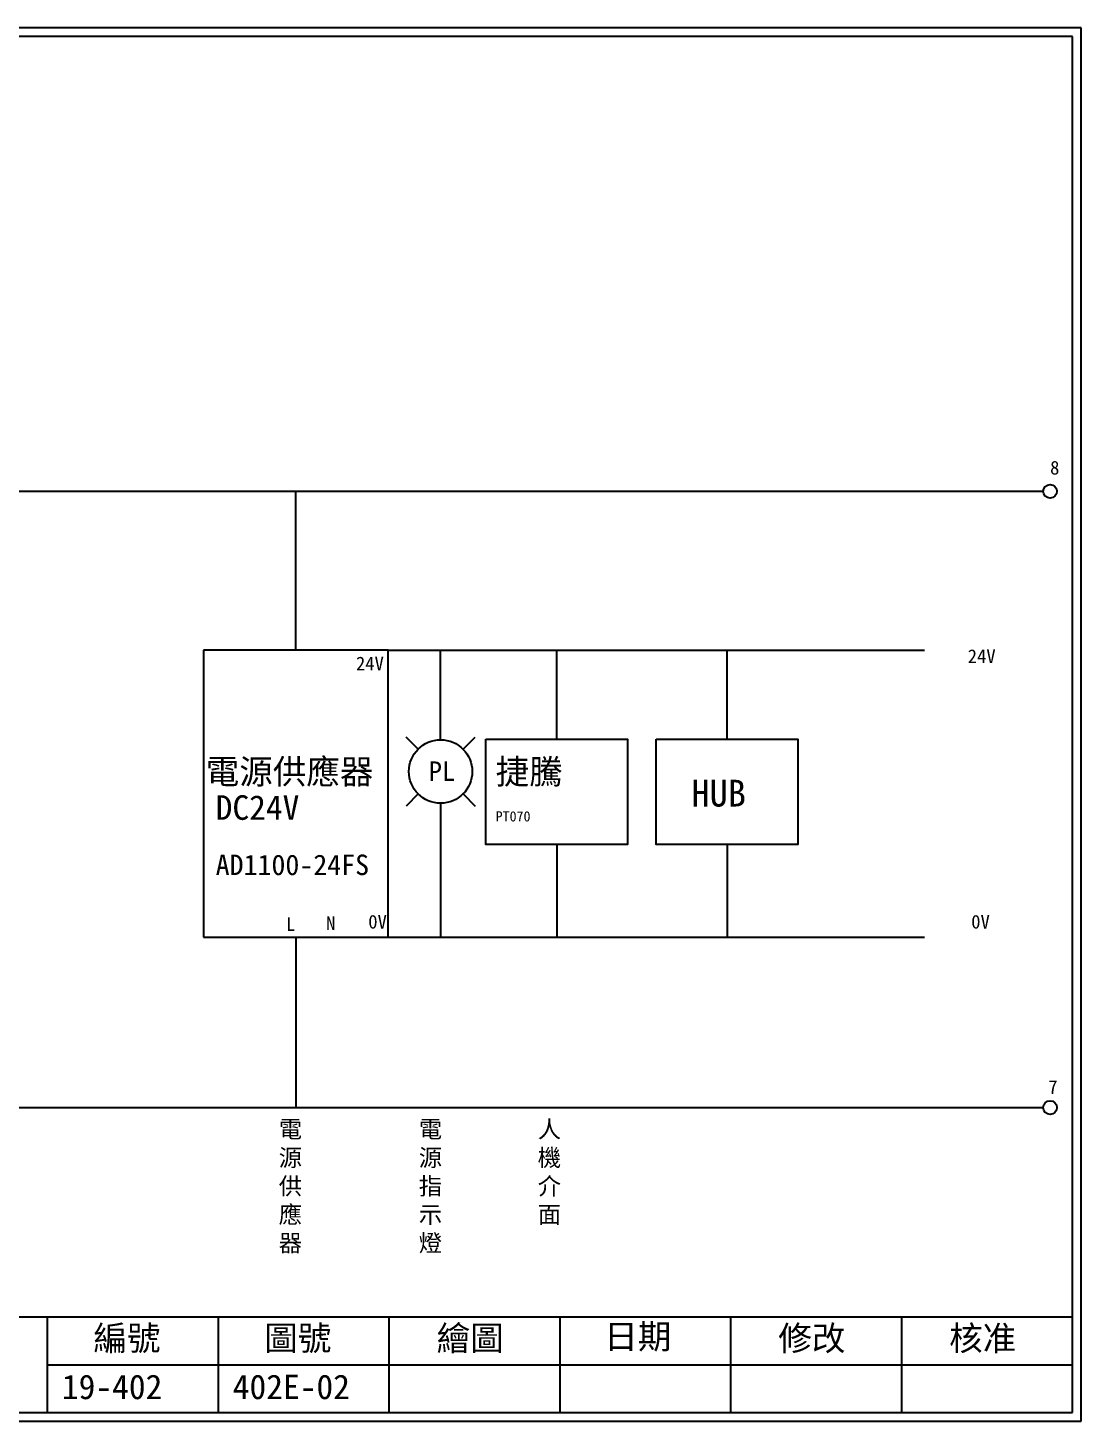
# Model space of a CAD drawing. Extents: x 10 to 297, y 3 to 207.
# Drawn here: x 142.9 to 297, y 3 to 207 of the extents above; entities that cross this region are included whole.
import ezdxf
from ezdxf.enums import TextEntityAlignment as Align

# ---------------------------------------------------------------- set-up
doc = ezdxf.new("R2010")
doc.units = 0
doc.layers.get('0').update_dxf_attribs({"linetype": 'CONTINUOUS'})
doc.layers.add('圖框層', color=7, linetype='CONTINUOUS')
doc.layers.add('標尺寸層', color=3, linetype='CONTINUOUS')
doc.styles.add('CNS', font='romanc.shx', dxfattribs={"bigfont": 'chineset.shx'})
doc.styles.add('STSL', font='kaiu.ttf')

msp = doc.modelspace()

# ---------------------------------------------------------------- linework, layer by layer
for p, q in [((48.79, 139.12), (291.46, 139.12)), ((195.59, 115.86), (168.59, 115.86)), ((168.59, 115.86), (168.59, 73.86)), ((195.59, 73.86), (195.59, 115.86)), ((203.27, 102.74), (203.27, 115.86)), ((203.27, 102.74), (203.27, 106.65)), ((199.99, 101.38), (198.23, 103.15)), ((206.56, 101.38), (208.32, 103.15)), ((199.99, 94.82), (198.23, 93.05)), ((206.56, 94.82), (208.32, 93.05)), ((203.27, 93.46), (203.27, 89.51)), ((203.27, 89.51), (203.27, 73.86)), ((168.59, 73.86), (195.59, 73.86)), ((52.98, 48.91), (291.46, 48.91))]:
    msp.add_line(p, q)
msp.add_circle((203.27, 98.1), 4.64)
at = {"layer": '圖框層', "color": 7}
for p, q in [((297, 206.97), (10, 206.97)), ((297, 3), (297, 206.97)), ((295.75, 205.72), (11.25, 205.72)), ((295.75, 4.25), (295.75, 205.72)), ((11.25, 18.25), (295.75, 18.25)), ((145.75, 4.25), (145.75, 18.25)), ((170.75, 4.25), (170.75, 18.25)), ((195.75, 4.25), (195.75, 18.25)), ((220.75, 4.25), (220.75, 18.25)), ((245.75, 4.25), (245.75, 18.25)), ((270.75, 4.25), (270.75, 18.25)), ((145.75, 11.25), (295.75, 11.25)), ((11.25, 4.25), (295.75, 4.25)), ((10, 3), (297, 3))]:
    msp.add_line(p, q, dxfattribs=at)
at = {"layer": '標尺寸層', "color": 7}
for p, q in [((182.09, 115.86), (182.09, 139.12)), ((195.59, 115.86), (274.1, 115.86)), ((220.26, 102.85), (220.26, 115.86)), ((245.19, 102.85), (245.19, 115.86)), ((220.26, 87.41), (220.26, 73.86)), ((245.19, 87.41), (245.19, 73.86)), ((182.09, 73.86), (182.09, 48.91)), ((195.59, 73.86), (274.1, 73.86))]:
    msp.add_line(p, q, dxfattribs=at)
for points in [[(209.91, 102.85), (230.61, 102.85), (230.61, 87.41), (209.91, 87.41)], [(234.84, 102.85), (255.54, 102.85), (255.54, 87.41), (234.84, 87.41)]]:
    msp.add_lwpolyline(points, close=True, dxfattribs=at)
for centre in [(292.46, 139.12), (292.46, 48.91)]:
    msp.add_circle(centre, 1, dxfattribs=at)

# ---------------------------------------------------------------- texts
at = {"color": 7}
msp.add_text('PL', height=2.856, dxfattribs=at).set_placement((203.48, 98.16), align=Align.MIDDLE_CENTER)
at = {"layer": '圖框層', "color": 4, "style": 'STSL'}
for s, height, p in [('8', 2, (292.46, 141.58)), ('24V', 2, (190.89, 112.92)), ('24V', 2, (280.41, 113.98)), ('電源供應器', 3.6, (168.9, 96.28)), ('捷騰', 3.6, (211.33, 96.28)), ('HUB', 3.913, (239.97, 92.98)), ('DC24V', 3.6, (170.36, 91.03)), ('PT070', 1.5, (211.33, 90.79)), ('AD1100-24FS', 3, (170.36, 82.94)), ('L', 2, (180.65, 74.76)), ('N', 2, (186.52, 74.91)), ('0V', 2, (192.69, 75.11)), ('0V', 2, (280.92, 75.11)), ('7', 2, (292.2, 50.91)), ('編號', 3.6, (152.47, 13.34)), ('圖號', 3.6, (177.47, 13.34)), ('繪圖', 3.6, (202.69, 13.34)), ('日期', 3.6, (227.22, 13.59)), ('修改', 3.6, (252.69, 13.34)), ('核准', 3.6, (277.69, 13.34)), ('19-402', 3.6, (147.86, 6.22)), ('402E-02', 3.6, (172.86, 6.22))]:
    msp.add_text(s, height=height, dxfattribs=at).set_placement(p)
at = {"layer": '標尺寸層', "color": 7, "char_height": 2.5, "width": 5.4243, "attachment_point": 1, "style": 'CNS'}
for s, insert in [('{\\fDFKai-SB|b0|i0|c136|p65;電源供應器}', (179.59, 46.99)), ('{\\fDFKai-SB|b0|i0|c136|p65;電源指示燈}', (200.08, 46.99)), ('{\\fDFKai-SB|b0|i0|c136|p65;人機介面}', (217.49, 46.99))]:
    msp.add_mtext(s, dxfattribs=dict(at, insert=insert))

doc.saveas('drawing.dxf')
